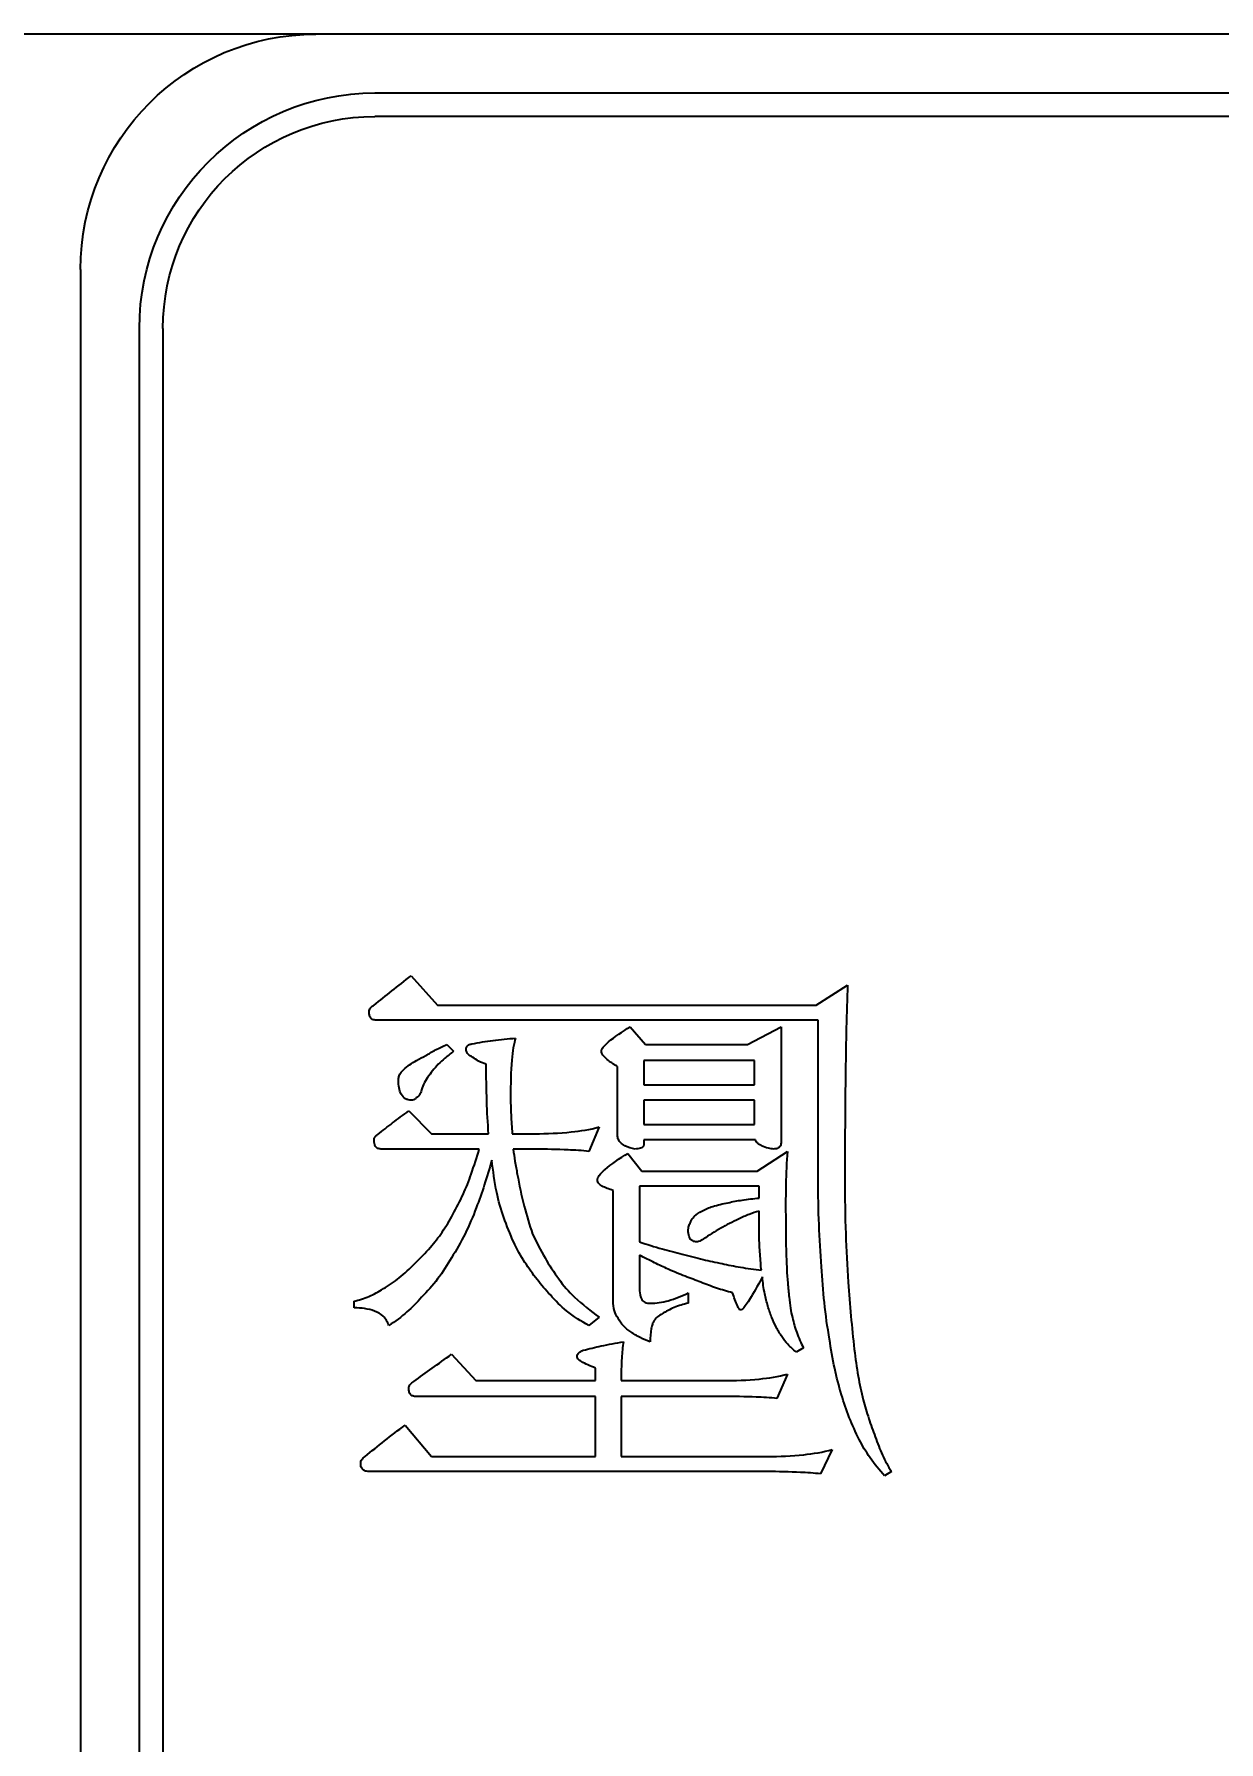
# Model space of a CAD drawing. Header units: inches. Extents: x 707 to 13003, y 909 to 9309.
# Drawn here: x 8194.85 to 8204.91, y 1635.18 to 1649.69 of the extents above; entities that cross this region are included whole.
import ezdxf

# ---------------------------------------------------------------- set-up
doc = ezdxf.new("R2010")
doc.units = ezdxf.units.IN
doc.header["$MEASUREMENT"] = 0
doc.styles.get("Standard").update_dxf_attribs({"font": 'Arial.ttf'})
doc.dimstyles.new('ISO-25', dxfattribs={"dimscale": 5, "dimtxt": 15, "dimasz": 12, "dimexe": 3, "dimexo": 3, "dimgap": 4, "dimtad": 1, "dimdsep": 46, "dimtxsty": 'Standard', "dimblk": 'OPEN30', "dimcen": 4, "dimclrd": 3, "dimclre": 3, "dimclrt": 3, "dimadec": 0, "dimazin": 0, "dimtfac": 1, "dimtmove": 0, "dimatfit": 3, "dimldrblk": 'OPEN30', "dimfxl": 1, "dimarcsym": 0})

# ---------------------------------------------------------------- blocks, each defined once
blk = doc.blocks.new('BKM-1')
at = {"color": 2}
for p, q in [((45, -69), (53, -69)), ((53, -69), (56, -69)), ((52.5, -69.5), (45, -69.5)), ((45, -69.7), (52.5, -69.7)), ((55, -71), (55, -117)), ((54.3, -71.5), (54.3, -116.5)), ((54.5, -116.5), (54.5, -71.5)), ((52.192, -77), (51.968, -77.25)), ((48.752, -77.25), (48.485, -77.079)), ((51.968, -77.25), (48.752, -77.25)), ((48.735, -78.736), (48.735, -77.377)), ((48.735, -77.377), (52.49, -77.377)), ((49.336, -77.584), (49.049, -77.434)), ((49.049, -77.434), (49.049, -78.41)), ((50.331, -77.434), (50.201, -77.584)), ((50.201, -77.584), (49.336, -77.584)), ((51.889, -77.584), (51.832, -77.641)), ((49.274, -77.927), (49.274, -77.72)), ((49.274, -77.72), (50.215, -77.72)), ((50.215, -77.72), (50.215, -77.927)), ((50.439, -78.353), (50.439, -77.771)), ((50.215, -77.927), (49.274, -77.927)), ((49.274, -78.265), (49.274, -78.058)), ((49.274, -78.058), (50.215, -78.058)), ((50.215, -78.058), (50.215, -78.265)), ((52.212, -78.149), (52.019, -78.342)), ((50.215, -78.265), (49.274, -78.265)), ((50.595, -78.285), (50.683, -78.492)), ((51.333, -78.342), (51.14, -78.342)), ((52.019, -78.342), (51.534, -78.342)), ((49.254, -78.659), (48.996, -78.492)), ((49.268, -78.393), (50.215, -78.393)), ((50.215, -78.393), (50.215, -78.429)), ((51.14, -78.472), (51.324, -78.472)), ((51.613, -78.472), (52.45, -78.472)), ((50.351, -78.509), (50.232, -78.659)), ((50.232, -78.659), (49.254, -78.659)), ((49.237, -78.787), (50.252, -78.787)), ((49.237, -78.889), (49.237, -78.787)), ((50.252, -78.787), (50.252, -79.261)), ((50.476, -79.765), (50.476, -78.824)), ((49.237, -79.13), (49.237, -79)), ((50.252, -79.374), (50.252, -79.658)), ((49.838, -79.694), (49.838, -79.782)), ((52.677, -79.822), (52.677, -79.765)), ((50.595, -79.902), (50.683, -79.972)), ((48.859, -80.16), (48.922, -80.197)), ((51.849, -80.216), (51.642, -80.44)), ((50.626, -80.44), (50.626, -80.333)), ((48.996, -80.384), (49.086, -80.591)), ((50.408, -80.44), (49.543, -80.44)), ((51.642, -80.44), (50.626, -80.44)), ((49.543, -80.574), (50.408, -80.574)), ((50.408, -80.574), (50.408, -81.084)), ((50.626, -81.084), (50.626, -80.574)), ((50.626, -80.574), (52.155, -80.574)), ((52.243, -80.818), (52.019, -81.084)), ((48.615, -81.025), (48.715, -81.232)), ((50.408, -81.084), (49.166, -81.084)), ((52.019, -81.084), (50.626, -81.084)), ((48.113, -81.212), (48.17, -81.249)), ((49.166, -81.212), (52.549, -81.212))]:
    blk.add_line(p, q, dxfattribs=at)
for centre, radius in [((53, -71), 2), ((52.5, -71.5), 2), ((52.5, -71.5), 1.8)]:
    blk.add_arc(centre, radius, 0, 90, dxfattribs=at)
for points, knots in [([(52.507, -77.25), (52.457, -77.209), (52.406, -77.169), (52.301, -77.086), (52.247, -77.043), (52.192, -77)], [-0.04010232, -0.04010232, -0.04010232, -0.04010232, -0.02081728, -0.02081728, 0, 0, 0, 0]), ([(48.485, -77.079), (48.494, -77.315), (48.499, -77.569), (48.506, -78.11), (48.508, -78.43), (48.508, -78.736)], [-0.1621501, -0.1621501, -0.1621501, -0.1621501, -0.0916758, -0.0916758, 0, 0, 0, 0]), ([(52.49, -77.377), (52.495, -77.377), (52.501, -77.377), (52.511, -77.375), (52.515, -77.373), (52.525, -77.368), (52.53, -77.365), (52.539, -77.355), (52.542, -77.349), (52.548, -77.331), (52.549, -77.318), (52.549, -77.306)], [-0.01055864, -0.01055864, -0.01055864, -0.01055864, -0.00894396, -0.00894396, -0.00750776, -0.00750776, -0.00568577, -0.00568577, -0.00352704, -0.00352704, 0, 0, 0, 0]), ([(52.549, -77.306), (52.549, -77.3), (52.548, -77.294), (52.544, -77.283), (52.541, -77.277), (52.529, -77.263), (52.518, -77.255), (52.507, -77.25)], [-0.007444087, -0.007444087, -0.007444087, -0.007444087, -0.005612801, -0.005612801, -0.00372477, -0.00372477, 0, 0, 0, 0]), ([(50.575, -77.641), (50.575, -77.638), (50.575, -77.636), (50.574, -77.631), (50.573, -77.628), (50.569, -77.619), (50.564, -77.612), (50.548, -77.591), (50.531, -77.575), (50.466, -77.52), (50.396, -77.474), (50.331, -77.434)], [-0.0360977, -0.0360977, -0.0360977, -0.0360977, -0.03505245, -0.03505245, -0.03385252, -0.03385252, -0.03088552, -0.03088552, -0.02282297, -0.02282297, 0, 0, 0, 0]), ([(51.676, -77.579), (51.616, -77.567), (51.556, -77.557), (51.433, -77.541), (51.368, -77.535), (51.304, -77.53)], [-0.03745857, -0.03745857, -0.03745857, -0.03745857, -0.01929669, -0.01929669, 0, 0, 0, 0]), ([(51.304, -77.53), (51.32, -77.575), (51.33, -77.641), (51.345, -77.814), (51.347, -77.927), (51.347, -78.024)], [-0.05170457, -0.05170457, -0.05170457, -0.05170457, -0.02921013, -0.02921013, 0, 0, 0, 0]), ([(51.67, -77.692), (51.677, -77.689), (51.684, -77.686), (51.695, -77.678), (51.7, -77.674), (51.711, -77.663), (51.716, -77.656), (51.723, -77.64), (51.724, -77.631), (51.724, -77.621)], [-0.009562525, -0.009562525, -0.009562525, -0.009562525, -0.007353285, -0.007353285, -0.005391074, -0.005391074, -0.00283567, -0.00283567, 0, 0, 0, 0]), ([(51.724, -77.621), (51.724, -77.617), (51.724, -77.613), (51.721, -77.605), (51.719, -77.602), (51.713, -77.594), (51.709, -77.591), (51.696, -77.583), (51.686, -77.58), (51.676, -77.579)], [-0.007015313, -0.007015313, -0.007015313, -0.007015313, -0.005765798, -0.005765798, -0.00457944, -0.00457944, -0.002949046, -0.002949046, 0, 0, 0, 0]), ([(52.067, -77.678), (52.04, -77.661), (52.012, -77.645), (51.953, -77.614), (51.921, -77.599), (51.889, -77.584)], [-0.02012524, -0.02012524, -0.02012524, -0.02012524, -0.01059429, -0.01059429, 0, 0, 0, 0]), ([(50.439, -77.771), (50.465, -77.757), (50.492, -77.739), (50.532, -77.708), (50.548, -77.694), (50.565, -77.672), (50.57, -77.665), (50.574, -77.652), (50.575, -77.646), (50.575, -77.641)], [-0.01755038, -0.01755038, -0.01755038, -0.01755038, -0.00976926, -0.00976926, -0.00414041, -0.00414041, -0.00159274, -0.00159274, 0, 0, 0, 0]), ([(51.534, -78.342), (51.541, -78.251), (51.546, -78.158), (51.552, -77.962), (51.554, -77.856), (51.554, -77.752)], [-0.05870822, -0.05870822, -0.05870822, -0.05870822, -0.03133231, -0.03133231, 0, 0, 0, 0]), ([(51.554, -77.752), (51.576, -77.745), (51.598, -77.736), (51.637, -77.716), (51.654, -77.705), (51.67, -77.692)], [-0.01311939, -0.01311939, -0.01311939, -0.01311939, -0.00616647, -0.00616647, 0, 0, 0, 0]), ([(51.832, -77.641), (51.856, -77.66), (51.882, -77.681), (51.924, -77.717), (51.944, -77.735), (51.962, -77.752)], [-0.01685366, -0.01685366, -0.01685366, -0.01685366, -0.00743649, -0.00743649, 0, 0, 0, 0]), ([(51.962, -77.752), (51.978, -77.77), (51.994, -77.788), (52.024, -77.826), (52.039, -77.845), (52.053, -77.865)], [-0.01453972, -0.01453972, -0.01453972, -0.01453972, -0.00729193, -0.00729193, 0, 0, 0, 0]), ([(52.206, -77.757), (52.187, -77.744), (52.166, -77.731), (52.121, -77.704), (52.094, -77.691), (52.067, -77.678)], [-0.01578416, -0.01578416, -0.01578416, -0.01578416, -0.0087718, -0.0087718, 0, 0, 0, 0]), ([(52.283, -77.828), (52.275, -77.817), (52.264, -77.806), (52.239, -77.783), (52.222, -77.769), (52.206, -77.757)], [-0.01005394, -0.01005394, -0.01005394, -0.01005394, -0.00596545, -0.00596545, 0, 0, 0, 0]), ([(52.053, -77.865), (52.066, -77.883), (52.077, -77.903), (52.095, -77.943), (52.102, -77.963), (52.107, -77.984)], [-0.01319118, -0.01319118, -0.01319118, -0.01319118, -0.00646725, -0.00646725, 0, 0, 0, 0]), ([(52.277, -78.007), (52.285, -77.99), (52.291, -77.972), (52.298, -77.932), (52.3, -77.91), (52.3, -77.888)], [-0.01218918, -0.01218918, -0.01218918, -0.01218918, -0.00652533, -0.00652533, 0, 0, 0, 0]), ([(52.3, -77.888), (52.3, -77.878), (52.298, -77.868), (52.293, -77.848), (52.288, -77.838), (52.283, -77.828)], [-0.006264274, -0.006264274, -0.006264274, -0.006264274, -0.003305461, -0.003305461, 0, 0, 0, 0]), ([(51.347, -78.024), (51.347, -78.076), (51.346, -78.129), (51.341, -78.235), (51.337, -78.288), (51.333, -78.342)], [-0.03180955, -0.03180955, -0.03180955, -0.03180955, -0.01606195, -0.01606195, 0, 0, 0, 0]), ([(52.107, -77.984), (52.111, -77.994), (52.116, -78.004), (52.126, -78.019), (52.132, -78.026), (52.141, -78.034), (52.145, -78.036), (52.15, -78.038)], [-0.006936669, -0.006936669, -0.006936669, -0.006936669, -0.003794098, -0.003794098, -0.001391226, -0.001391226, 0, 0, 0, 0]), ([(52.15, -78.038), (52.152, -78.042), (52.155, -78.045), (52.162, -78.05), (52.165, -78.052), (52.176, -78.057), (52.184, -78.058), (52.192, -78.058)], [-0.004911912, -0.004911912, -0.004911912, -0.004911912, -0.003615424, -0.003615424, -0.002336876, -0.002336876, 0, 0, 0, 0]), ([(52.192, -78.058), (52.2, -78.058), (52.208, -78.057), (52.224, -78.052), (52.231, -78.049), (52.254, -78.035), (52.267, -78.022), (52.277, -78.007)], [-0.01032203, -0.01032203, -0.01032203, -0.01032203, -0.00788847, -0.00788847, -0.00541643, -0.00541643, 0, 0, 0, 0]), ([(52.476, -78.35), (52.434, -78.316), (52.392, -78.283), (52.304, -78.216), (52.258, -78.182), (52.212, -78.149)], [-0.03316389, -0.03316389, -0.03316389, -0.03316389, -0.01701955, -0.01701955, 0, 0, 0, 0]), ([(51.14, -78.342), (51.039, -78.342), (50.933, -78.338), (50.754, -78.319), (50.671, -78.306), (50.595, -78.285)], [-0.05404134, -0.05404134, -0.05404134, -0.05404134, -0.023621, -0.023621, 0, 0, 0, 0]), ([(48.996, -78.492), (49.003, -78.582), (49.007, -78.68), (49.012, -78.889), (49.011, -79.012), (49.01, -79.13)], [-0.06248755, -0.06248755, -0.06248755, -0.06248755, -0.03536319, -0.03536319, 0, 0, 0, 0]), ([(49.049, -78.41), (49.049, -78.416), (49.05, -78.422), (49.052, -78.434), (49.054, -78.439), (49.058, -78.449), (49.062, -78.454), (49.07, -78.462), (49.076, -78.465), (49.09, -78.471), (49.1, -78.472), (49.109, -78.472)], [-0.009894345, -0.009894345, -0.009894345, -0.009894345, -0.007996734, -0.007996734, -0.006363158, -0.006363158, -0.004632524, -0.004632524, -0.002768022, -0.002768022, 0, 0, 0, 0]), ([(49.109, -78.472), (49.125, -78.472), (49.142, -78.469), (49.177, -78.46), (49.198, -78.452), (49.217, -78.444)], [-0.01101104, -0.01101104, -0.01101104, -0.01101104, -0.00622023, -0.00622023, 0, 0, 0, 0]), ([(49.217, -78.444), (49.225, -78.44), (49.233, -78.435), (49.247, -78.425), (49.253, -78.419), (49.262, -78.407), (49.266, -78.4), (49.268, -78.393)], [-0.007467289, -0.007467289, -0.007467289, -0.007467289, -0.004696146, -0.004696146, -0.002332137, -0.002332137, 0, 0, 0, 0]), ([(50.215, -78.429), (50.215, -78.433), (50.215, -78.436), (50.217, -78.441), (50.218, -78.444), (50.221, -78.451), (50.224, -78.454), (50.232, -78.461), (50.238, -78.464), (50.257, -78.471), (50.273, -78.472), (50.289, -78.472)], [-0.01048791, -0.01048791, -0.01048791, -0.01048791, -0.00944543, -0.00944543, -0.00847318, -0.00847318, -0.00693864, -0.00693864, -0.00477647, -0.00477647, 0, 0, 0, 0]), ([(50.289, -78.472), (50.318, -78.467), (50.35, -78.458), (50.39, -78.437), (50.403, -78.428), (50.421, -78.409), (50.428, -78.4), (50.437, -78.377), (50.439, -78.365), (50.439, -78.353)], [-0.02075307, -0.02075307, -0.02075307, -0.02075307, -0.01176449, -0.01176449, -0.00721101, -0.00721101, -0.00373071, -0.00373071, 0, 0, 0, 0]), ([(50.683, -78.492), (50.735, -78.486), (50.807, -78.482), (50.948, -78.476), (51.05, -78.474), (51.14, -78.472)], [-0.0420183, -0.0420183, -0.0420183, -0.0420183, -0.02681281, -0.02681281, 0, 0, 0, 0]), ([(51.324, -78.472), (51.32, -78.507), (51.316, -78.542), (51.304, -78.613), (51.297, -78.649), (51.29, -78.685)], [-0.02153887, -0.02153887, -0.02153887, -0.02153887, -0.01102392, -0.01102392, 0, 0, 0, 0]), ([(51.75, -78.858), (51.725, -78.802), (51.702, -78.743), (51.657, -78.616), (51.634, -78.543), (51.613, -78.472)], [-0.04043529, -0.04043529, -0.04043529, -0.04043529, -0.02224276, -0.02224276, 0, 0, 0, 0]), ([(52.45, -78.472), (52.455, -78.472), (52.46, -78.472), (52.468, -78.47), (52.473, -78.468), (52.482, -78.464), (52.486, -78.46), (52.495, -78.45), (52.499, -78.443), (52.506, -78.422), (52.507, -78.407), (52.507, -78.393)], [-0.01099618, -0.01099618, -0.01099618, -0.01099618, -0.00958109, -0.00958109, -0.00829535, -0.00829535, -0.00650818, -0.00650818, -0.00419862, -0.00419862, 0, 0, 0, 0]), ([(52.507, -78.393), (52.507, -78.388), (52.506, -78.384), (52.503, -78.375), (52.5, -78.371), (52.492, -78.36), (52.484, -78.354), (52.476, -78.35)], [-0.005539872, -0.005539872, -0.005539872, -0.005539872, -0.004164469, -0.004164469, -0.002752105, -0.002752105, 0, 0, 0, 0]), ([(50.609, -78.736), (50.609, -78.73), (50.608, -78.724), (50.602, -78.711), (50.598, -78.704), (50.581, -78.68), (50.563, -78.662), (50.494, -78.602), (50.42, -78.552), (50.351, -78.509)], [-0.03885253, -0.03885253, -0.03885253, -0.03885253, -0.03634028, -0.03634028, -0.03307795, -0.03307795, -0.02437469, -0.02437469, 0, 0, 0, 0]), ([(51.404, -79.053), (51.43, -78.986), (51.45, -78.912), (51.483, -78.751), (51.496, -78.657), (51.506, -78.566)], [-0.04920329, -0.04920329, -0.04920329, -0.04920329, -0.02745285, -0.02745285, 0, 0, 0, 0]), ([(51.506, -78.566), (51.526, -78.637), (51.547, -78.708), (51.592, -78.843), (51.614, -78.907), (51.639, -78.971)], [-0.04264122, -0.04264122, -0.04264122, -0.04264122, -0.02051133, -0.02051133, 0, 0, 0, 0]), ([(48.508, -78.736), (48.508, -78.888), (48.506, -79.041), (48.496, -79.329), (48.489, -79.467), (48.479, -79.604)], [-0.08658341, -0.08658341, -0.08658341, -0.08658341, -0.04104036, -0.04104036, 0, 0, 0, 0]), ([(48.706, -79.473), (48.716, -79.354), (48.723, -79.234), (48.732, -78.988), (48.735, -78.862), (48.735, -78.736)], [-0.07376469, -0.07376469, -0.07376469, -0.07376469, -0.03784634, -0.03784634, 0, 0, 0, 0]), ([(50.476, -78.824), (50.51, -78.814), (50.546, -78.802), (50.581, -78.781), (50.59, -78.774), (50.601, -78.761), (50.604, -78.756), (50.608, -78.746), (50.609, -78.741), (50.609, -78.736)], [-0.01562459, -0.01562459, -0.01562459, -0.01562459, -0.00651021, -0.00651021, -0.00337041, -0.00337041, -0.00154864, -0.00154864, 0, 0, 0, 0]), ([(51.29, -78.685), (51.274, -78.776), (51.255, -78.867), (51.211, -79.037), (51.188, -79.117), (51.16, -79.195)], [-0.05258997, -0.05258997, -0.05258997, -0.05258997, -0.02482604, -0.02482604, 0, 0, 0, 0]), ([(49.5, -78.929), (49.461, -78.919), (49.42, -78.912), (49.333, -78.899), (49.284, -78.893), (49.237, -78.889)], [-0.02644691, -0.02644691, -0.02644691, -0.02644691, -0.01438033, -0.01438033, 0, 0, 0, 0]), ([(51.928, -79.178), (51.896, -79.129), (51.865, -79.079), (51.806, -78.972), (51.777, -78.915), (51.75, -78.858)], [-0.03667056, -0.03667056, -0.03667056, -0.03667056, -0.01903464, -0.01903464, 0, 0, 0, 0]), ([(49.237, -79), (49.265, -79.008), (49.292, -79.017), (49.35, -79.04), (49.38, -79.053), (49.41, -79.068)], [-0.01854696, -0.01854696, -0.01854696, -0.01854696, -0.00980941, -0.00980941, 0, 0, 0, 0]), ([(49.41, -79.068), (49.462, -79.091), (49.513, -79.117), (49.613, -79.174), (49.662, -79.205), (49.71, -79.238)], [-0.0346116, -0.0346116, -0.0346116, -0.0346116, -0.01740739, -0.01740739, 0, 0, 0, 0]), ([(49.722, -79), (49.694, -78.983), (49.661, -78.97), (49.589, -78.947), (49.543, -78.937), (49.5, -78.929)], [-0.0226728, -0.0226728, -0.0226728, -0.0226728, -0.01312451, -0.01312451, 0, 0, 0, 0]), ([(49.818, -79.096), (49.815, -79.086), (49.811, -79.077), (49.8, -79.06), (49.793, -79.051), (49.767, -79.025), (49.745, -79.011), (49.722, -79)], [-0.01392334, -0.01392334, -0.01392334, -0.01392334, -0.01090504, -0.01090504, -0.00767105, -0.00767105, 0, 0, 0, 0]), ([(51.225, -79.436), (51.261, -79.381), (51.293, -79.322), (51.352, -79.195), (51.38, -79.124), (51.404, -79.053)], [-0.04220738, -0.04220738, -0.04220738, -0.04220738, -0.02242444, -0.02242444, 0, 0, 0, 0]), ([(51.639, -78.971), (51.667, -79.047), (51.698, -79.12), (51.769, -79.263), (51.807, -79.331), (51.849, -79.397)], [-0.04756385, -0.04756385, -0.04756385, -0.04756385, -0.02346206, -0.02346206, 0, 0, 0, 0]), ([(49.01, -79.13), (49.01, -79.193), (49.009, -79.257), (49.006, -79.378), (49.004, -79.436), (49.001, -79.493)], [-0.03622451, -0.03622451, -0.03622451, -0.03622451, -0.01726416, -0.01726416, 0, 0, 0, 0]), ([(49.222, -79.439), (49.227, -79.39), (49.231, -79.34), (49.236, -79.237), (49.237, -79.183), (49.237, -79.13)], [-0.03092883, -0.03092883, -0.03092883, -0.03092883, -0.01594345, -0.01594345, 0, 0, 0, 0]), ([(49.767, -79.261), (49.773, -79.261), (49.779, -79.26), (49.79, -79.258), (49.795, -79.256), (49.807, -79.25), (49.813, -79.245), (49.824, -79.233), (49.828, -79.224), (49.836, -79.199), (49.838, -79.181), (49.838, -79.164)], [-0.0135235, -0.0135235, -0.0135235, -0.0135235, -0.01172064, -0.01172064, -0.01008887, -0.01008887, -0.00786012, -0.00786012, -0.00501923, -0.00501923, 0, 0, 0, 0]), ([(49.838, -79.164), (49.838, -79.152), (49.836, -79.139), (49.83, -79.116), (49.825, -79.106), (49.818, -79.096)], [-0.007246357, -0.007246357, -0.007246357, -0.007246357, -0.00350315, -0.00350315, 0, 0, 0, 0]), ([(51.16, -79.195), (51.128, -79.264), (51.093, -79.332), (51.019, -79.459), (50.98, -79.519), (50.938, -79.575)], [-0.04401954, -0.04401954, -0.04401954, -0.04401954, -0.0212, -0.0212, 0, 0, 0, 0]), ([(52.161, -79.445), (52.115, -79.401), (52.07, -79.355), (51.993, -79.266), (51.959, -79.223), (51.928, -79.178)], [-0.03522934, -0.03522934, -0.03522934, -0.03522934, -0.01627154, -0.01627154, 0, 0, 0, 0]), ([(49.71, -79.238), (49.724, -79.246), (49.738, -79.254), (49.756, -79.259), (49.762, -79.261), (49.767, -79.261)], [-0.00564103, -0.00564103, -0.00564103, -0.00564103, -0.001546515, -0.001546515, 0, 0, 0, 0]), ([(50.252, -79.261), (50.189, -79.282), (50.125, -79.302), (50.004, -79.337), (49.946, -79.352), (49.889, -79.365)], [-0.03763996, -0.03763996, -0.03763996, -0.03763996, -0.01764558, -0.01764558, 0, 0, 0, 0]), ([(48.638, -80.089), (48.656, -79.985), (48.671, -79.882), (48.693, -79.676), (48.701, -79.575), (48.706, -79.473)], [-0.06196407, -0.06196407, -0.06196407, -0.06196407, -0.0305223, -0.0305223, 0, 0, 0, 0]), ([(49.001, -79.493), (48.999, -79.532), (48.997, -79.572), (48.99, -79.651), (48.986, -79.691), (48.981, -79.731)], [-0.02390892, -0.02390892, -0.02390892, -0.02390892, -0.0121133, -0.0121133, 0, 0, 0, 0]), ([(49.217, -79.502), (49.219, -79.493), (49.22, -79.484), (49.222, -79.463), (49.222, -79.451), (49.222, -79.439)], [-0.006143555, -0.006143555, -0.006143555, -0.006143555, -0.003487095, -0.003487095, 0, 0, 0, 0]), ([(49.551, -79.445), (49.5, -79.457), (49.447, -79.467), (49.336, -79.486), (49.276, -79.495), (49.217, -79.502)], [-0.03379658, -0.03379658, -0.03379658, -0.03379658, -0.01797246, -0.01797246, 0, 0, 0, 0]), ([(49.889, -79.365), (49.83, -79.382), (49.77, -79.397), (49.658, -79.423), (49.605, -79.435), (49.551, -79.445)], [-0.03453986, -0.03453986, -0.03453986, -0.03453986, -0.01623849, -0.01623849, 0, 0, 0, 0]), ([(49.73, -79.604), (49.775, -79.588), (49.82, -79.571), (49.913, -79.534), (49.961, -79.514), (50.008, -79.493)], [-0.02987103, -0.02987103, -0.02987103, -0.02987103, -0.01551464, -0.01551464, 0, 0, 0, 0]), ([(50.008, -79.493), (50.047, -79.476), (50.086, -79.458), (50.167, -79.418), (50.21, -79.396), (50.252, -79.374)], [-0.02704599, -0.02704599, -0.02704599, -0.02704599, -0.01428414, -0.01428414, 0, 0, 0, 0]), ([(51.009, -79.712), (51.049, -79.67), (51.086, -79.627), (51.158, -79.535), (51.193, -79.486), (51.225, -79.436)], [-0.0350093, -0.0350093, -0.0350093, -0.0350093, -0.01785303, -0.01785303, 0, 0, 0, 0]), ([(51.849, -79.397), (51.884, -79.459), (51.923, -79.519), (52.009, -79.631), (52.055, -79.683), (52.104, -79.731)], [-0.04228715, -0.04228715, -0.04228715, -0.04228715, -0.02084996, -0.02084996, 0, 0, 0, 0]), ([(52.427, -79.658), (52.38, -79.631), (52.335, -79.6), (52.246, -79.529), (52.202, -79.488), (52.161, -79.445)], [-0.03419312, -0.03419312, -0.03419312, -0.03419312, -0.01789754, -0.01789754, 0, 0, 0, 0]), ([(48.479, -79.604), (48.473, -79.7), (48.465, -79.796), (48.448, -79.986), (48.439, -80.08), (48.428, -80.174)], [-0.05723543, -0.05723543, -0.05723543, -0.05723543, -0.02829, -0.02829, 0, 0, 0, 0]), ([(49.188, -79.703), (49.193, -79.679), (49.197, -79.655), (49.204, -79.607), (49.206, -79.583), (49.208, -79.558)], [-0.01461347, -0.01461347, -0.01461347, -0.01461347, -0.00734789, -0.00734789, 0, 0, 0, 0]), ([(49.208, -79.558), (49.237, -79.612), (49.272, -79.675), (49.327, -79.767), (49.35, -79.801), (49.372, -79.826), (49.378, -79.832), (49.385, -79.837), (49.387, -79.838), (49.39, -79.839), (49.391, -79.839), (49.393, -79.839)], [-0.01868979, -0.01868979, -0.01868979, -0.01868979, -0.0097205, -0.0097205, -0.00290647, -0.00290647, -0.00103693, -0.00103693, -0.00035294, -0.00035294, 0, 0, 0, 0]), ([(49.461, -79.694), (49.507, -79.682), (49.553, -79.669), (49.643, -79.638), (49.687, -79.622), (49.73, -79.604)], [-0.02846294, -0.02846294, -0.02846294, -0.02846294, -0.01403241, -0.01403241, 0, 0, 0, 0]), ([(50.938, -79.575), (50.901, -79.631), (50.852, -79.684), (50.739, -79.791), (50.666, -79.849), (50.595, -79.902)], [-0.0465768, -0.0465768, -0.0465768, -0.0465768, -0.02643123, -0.02643123, 0, 0, 0, 0]), ([(48.981, -79.731), (48.979, -79.762), (48.975, -79.794), (48.966, -79.851), (48.96, -79.878), (48.953, -79.904)], [-0.01747329, -0.01747329, -0.01747329, -0.01747329, -0.00815358, -0.00815358, 0, 0, 0, 0]), ([(49.129, -79.904), (49.141, -79.873), (49.152, -79.84), (49.172, -79.773), (49.181, -79.738), (49.188, -79.703)], [-0.02102333, -0.02102333, -0.02102333, -0.02102333, -0.01074939, -0.01074939, 0, 0, 0, 0]), ([(49.393, -79.839), (49.394, -79.839), (49.395, -79.839), (49.397, -79.838), (49.398, -79.838), (49.401, -79.835), (49.403, -79.833), (49.411, -79.823), (49.416, -79.813), (49.435, -79.774), (49.449, -79.732), (49.461, -79.694)], [-0.01821596, -0.01821596, -0.01821596, -0.01821596, -0.01772129, -0.01772129, -0.01714267, -0.01714267, -0.01569535, -0.01569535, -0.01176008, -0.01176008, 0, 0, 0, 0]), ([(50.161, -79.782), (50.11, -79.782), (50.058, -79.774), (49.95, -79.745), (49.892, -79.721), (49.838, -79.694)], [-0.03365285, -0.03365285, -0.03365285, -0.03365285, -0.01815829, -0.01815829, 0, 0, 0, 0]), ([(49.838, -79.782), (49.879, -79.791), (49.919, -79.803), (49.993, -79.834), (50.027, -79.852), (50.059, -79.873)], [-0.02407408, -0.02407408, -0.02407408, -0.02407408, -0.0115893, -0.0115893, 0, 0, 0, 0]), ([(50.232, -79.751), (50.229, -79.757), (50.225, -79.761), (50.216, -79.77), (50.21, -79.773), (50.192, -79.781), (50.177, -79.782), (50.161, -79.782)], [-0.00878304, -0.00878304, -0.00878304, -0.00878304, -0.006734633, -0.006734633, -0.004587305, -0.004587305, 0, 0, 0, 0]), ([(50.252, -79.658), (50.252, -79.682), (50.25, -79.706), (50.241, -79.735), (50.237, -79.744), (50.232, -79.751)], [-0.00908601, -0.00908601, -0.00908601, -0.00908601, -0.002772005, -0.002772005, 0, 0, 0, 0]), ([(50.434, -79.91), (50.448, -79.891), (50.459, -79.869), (50.473, -79.82), (50.476, -79.792), (50.476, -79.765)], [-0.01540754, -0.01540754, -0.01540754, -0.01540754, -0.00810375, -0.00810375, 0, 0, 0, 0]), ([(50.683, -79.972), (50.748, -79.936), (50.813, -79.894), (50.922, -79.807), (50.969, -79.762), (51.009, -79.712)], [-0.04187796, -0.04187796, -0.04187796, -0.04187796, -0.01940594, -0.01940594, 0, 0, 0, 0]), ([(52.104, -79.731), (52.142, -79.777), (52.183, -79.818), (52.276, -79.899), (52.328, -79.937), (52.382, -79.972)], [-0.03690716, -0.03690716, -0.03690716, -0.03690716, -0.01928764, -0.01928764, 0, 0, 0, 0]), ([(52.677, -79.765), (52.634, -79.756), (52.592, -79.742), (52.508, -79.706), (52.467, -79.683), (52.427, -79.658)], [-0.02738036, -0.02738036, -0.02738036, -0.02738036, -0.01405296, -0.01405296, 0, 0, 0, 0]), ([(48.953, -79.904), (48.948, -79.927), (48.943, -79.949), (48.931, -79.991), (48.924, -80.012), (48.916, -80.032)], [-0.01329836, -0.01329836, -0.01329836, -0.01329836, -0.00650477, -0.00650477, 0, 0, 0, 0]), ([(49.044, -80.066), (49.06, -80.04), (49.076, -80.013), (49.105, -79.959), (49.117, -79.932), (49.129, -79.904)], [-0.01830108, -0.01830108, -0.01830108, -0.01830108, -0.00901631, -0.00901631, 0, 0, 0, 0]), ([(50.059, -79.873), (50.073, -79.879), (50.086, -79.887), (50.111, -79.907), (50.121, -79.919), (50.13, -79.933)], [-0.009462103, -0.009462103, -0.009462103, -0.009462103, -0.00485646, -0.00485646, 0, 0, 0, 0]), ([(50.13, -79.933), (50.135, -79.941), (50.14, -79.95), (50.147, -79.972), (50.15, -79.985), (50.158, -80.033), (50.161, -80.073), (50.161, -80.109)], [-0.01727617, -0.01727617, -0.01727617, -0.01727617, -0.01438515, -0.01438515, -0.01054154, -0.01054154, 0, 0, 0, 0]), ([(50.326, -80.026), (50.349, -80.012), (50.37, -79.995), (50.406, -79.955), (50.421, -79.934), (50.434, -79.91)], [-0.01612377, -0.01612377, -0.01612377, -0.01612377, -0.00795976, -0.00795976, 0, 0, 0, 0]), ([(52.382, -79.972), (52.387, -79.957), (52.393, -79.943), (52.409, -79.916), (52.419, -79.904), (52.451, -79.873), (52.476, -79.859), (52.555, -79.829), (52.616, -79.822), (52.677, -79.822)], [-0.03869338, -0.03869338, -0.03869338, -0.03869338, -0.03337104, -0.03337104, -0.0281611, -0.0281611, -0.01843427, -0.01843427, 0, 0, 0, 0]), ([(48.916, -80.032), (48.909, -80.055), (48.9, -80.077), (48.881, -80.12), (48.871, -80.14), (48.859, -80.16)], [-0.01399848, -0.01399848, -0.01399848, -0.01399848, -0.00679327, -0.00679327, 0, 0, 0, 0]), ([(48.922, -80.197), (48.946, -80.176), (48.97, -80.155), (49.011, -80.111), (49.029, -80.089), (49.044, -80.066)], [-0.01785834, -0.01785834, -0.01785834, -0.01785834, -0.00831089, -0.00831089, 0, 0, 0, 0]), ([(50.161, -80.109), (50.191, -80.099), (50.22, -80.088), (50.275, -80.06), (50.301, -80.044), (50.326, -80.026)], [-0.01851407, -0.01851407, -0.01851407, -0.01851407, -0.00916474, -0.00916474, 0, 0, 0, 0]), ([(48.428, -80.174), (48.419, -80.25), (48.408, -80.327), (48.383, -80.469), (48.369, -80.537), (48.352, -80.602)], [-0.04334975, -0.04334975, -0.04334975, -0.04334975, -0.02029473, -0.02029473, 0, 0, 0, 0]), ([(48.536, -80.56), (48.559, -80.486), (48.578, -80.411), (48.612, -80.254), (48.626, -80.171), (48.638, -80.089)], [-0.04815265, -0.04815265, -0.04815265, -0.04815265, -0.02503068, -0.02503068, 0, 0, 0, 0]), ([(50.731, -80.182), (50.681, -80.169), (50.628, -80.156), (50.515, -80.132), (50.451, -80.12), (50.388, -80.109)], [-0.03466299, -0.03466299, -0.03466299, -0.03466299, -0.01908788, -0.01908788, 0, 0, 0, 0]), ([(50.388, -80.109), (50.396, -80.152), (50.4, -80.203), (50.407, -80.31), (50.408, -80.378), (50.408, -80.44)], [-0.03205569, -0.03205569, -0.03205569, -0.03205569, -0.01885627, -0.01885627, 0, 0, 0, 0]), ([(50.782, -80.233), (50.782, -80.231), (50.782, -80.228), (50.781, -80.223), (50.78, -80.22), (50.776, -80.213), (50.773, -80.208), (50.759, -80.195), (50.746, -80.188), (50.731, -80.182)], [-0.009005429, -0.009005429, -0.009005429, -0.009005429, -0.007995729, -0.007995729, -0.006985604, -0.006985604, -0.004777177, -0.004777177, 0, 0, 0, 0]), ([(52.169, -80.446), (52.118, -80.409), (52.066, -80.372), (51.959, -80.295), (51.904, -80.256), (51.849, -80.216)], [-0.03938564, -0.03938564, -0.03938564, -0.03938564, -0.02030372, -0.02030372, 0, 0, 0, 0]), ([(50.626, -80.333), (50.648, -80.325), (50.67, -80.317), (50.709, -80.298), (50.728, -80.288), (50.746, -80.276)], [-0.01322749, -0.01322749, -0.01322749, -0.01322749, -0.0063561, -0.0063561, 0, 0, 0, 0]), ([(50.746, -80.276), (50.751, -80.274), (50.756, -80.272), (50.765, -80.266), (50.768, -80.263), (50.775, -80.256), (50.778, -80.252), (50.782, -80.243), (50.782, -80.238), (50.782, -80.233)], [-0.006043594, -0.006043594, -0.006043594, -0.006043594, -0.004374218, -0.004374218, -0.002950296, -0.002950296, -0.001512507, -0.001512507, 0, 0, 0, 0]), ([(49.543, -80.44), (49.442, -80.44), (49.335, -80.437), (49.156, -80.418), (49.072, -80.405), (48.996, -80.384)], [-0.0543602, -0.0543602, -0.0543602, -0.0543602, -0.0238535, -0.0238535, 0, 0, 0, 0]), ([(52.155, -80.574), (52.16, -80.574), (52.165, -80.573), (52.175, -80.571), (52.179, -80.57), (52.188, -80.565), (52.193, -80.562), (52.201, -80.552), (52.205, -80.545), (52.211, -80.527), (52.212, -80.515), (52.212, -80.503)], [-0.01032593, -0.01032593, -0.01032593, -0.01032593, -0.00882319, -0.00882319, -0.00747785, -0.00747785, -0.00570595, -0.00570595, -0.00356185, -0.00356185, 0, 0, 0, 0]), ([(52.212, -80.503), (52.212, -80.498), (52.211, -80.493), (52.207, -80.484), (52.205, -80.479), (52.193, -80.464), (52.182, -80.454), (52.169, -80.446)], [-0.007950906, -0.007950906, -0.007950906, -0.007950906, -0.006303689, -0.006303689, -0.004468867, -0.004468867, 0, 0, 0, 0]), ([(48.352, -80.602), (48.338, -80.656), (48.322, -80.71), (48.288, -80.815), (48.27, -80.866), (48.25, -80.917)], [-0.03312293, -0.03312293, -0.03312293, -0.03312293, -0.01635632, -0.01635632, 0, 0, 0, 0]), ([(48.386, -80.94), (48.417, -80.879), (48.445, -80.816), (48.495, -80.689), (48.517, -80.625), (48.536, -80.56)], [-0.04096069, -0.04096069, -0.04096069, -0.04096069, -0.0204058, -0.0204058, 0, 0, 0, 0]), ([(49.086, -80.591), (49.138, -80.585), (49.211, -80.581), (49.351, -80.576), (49.454, -80.575), (49.543, -80.574)], [-0.04201215, -0.04201215, -0.04201215, -0.04201215, -0.02680735, -0.02680735, 0, 0, 0, 0]), ([(48.25, -80.917), (48.231, -80.97), (48.211, -81.022), (48.165, -81.121), (48.141, -81.167), (48.113, -81.212)], [-0.03253852, -0.03253852, -0.03253852, -0.03253852, -0.01574038, -0.01574038, 0, 0, 0, 0]), ([(48.17, -81.249), (48.214, -81.2), (48.256, -81.149), (48.328, -81.045), (48.359, -80.994), (48.386, -80.94)], [-0.0377854, -0.0377854, -0.0377854, -0.0377854, -0.01807436, -0.01807436, 0, 0, 0, 0]), ([(52.583, -81.084), (52.529, -81.04), (52.473, -80.996), (52.36, -80.907), (52.302, -80.862), (52.243, -80.818)], [-0.04321601, -0.04321601, -0.04321601, -0.04321601, -0.02203055, -0.02203055, 0, 0, 0, 0]), ([(49.166, -81.084), (49.064, -81.084), (48.958, -81.08), (48.777, -81.061), (48.693, -81.047), (48.615, -81.025)], [-0.05474225, -0.05474225, -0.05474225, -0.05474225, -0.0241414, -0.0241414, 0, 0, 0, 0]), ([(52.62, -81.141), (52.62, -81.136), (52.62, -81.131), (52.616, -81.121), (52.614, -81.116), (52.604, -81.1), (52.594, -81.092), (52.583, -81.084)], [-0.007006406, -0.007006406, -0.007006406, -0.007006406, -0.005450214, -0.005450214, -0.003831786, -0.003831786, 0, 0, 0, 0]), ([(48.715, -81.232), (48.765, -81.226), (48.837, -81.222), (48.975, -81.216), (49.077, -81.213), (49.166, -81.212)], [-0.04115657, -0.04115657, -0.04115657, -0.04115657, -0.0265869, -0.0265869, 0, 0, 0, 0]), ([(52.549, -81.212), (52.556, -81.212), (52.564, -81.211), (52.576, -81.209), (52.582, -81.207), (52.594, -81.202), (52.599, -81.198), (52.609, -81.188), (52.613, -81.181), (52.619, -81.164), (52.62, -81.152), (52.62, -81.141)], [-0.01149773, -0.01149773, -0.01149773, -0.01149773, -0.00939509, -0.00939509, -0.00757154, -0.00757154, -0.0055615, -0.0055615, -0.0033527, -0.0033527, 0, 0, 0, 0])]:
    blk.add_open_spline(points, degree=3, knots=knots, dxfattribs=at)
blk = doc.blocks.new('_Open30')
at = {"color": 0, "linetype": 'ByBlock', "lineweight": -2}
for p, q in [((-1, 0.26795), (0, 0)), ((0, 0), (-1, -0.26795)), ((0, 0), (-1, 0))]:
    blk.add_line(p, q, dxfattribs=at)
blk = doc.blocks.new('*D204')
at = {"color": 3, "lineweight": -2, "transparency": 16777216}
for p, q in [((8340.049, 4606.69), (5894.148, 4606.69)), ((5909.148, 4546.69), (5909.148, 1416.69)), ((7100.239, 1356.69), (5894.148, 1356.69))]:
    blk.add_line(p, q, dxfattribs=at)
at = {"layer": 'Defpoints', "color": 0, "transparency": 16777216}
for p in [(8355.049, 4606.69), (5909.148, 1356.69), (7115.239, 1356.69)]:
    blk.add_point(p, dxfattribs=at)
at = {"color": 3, "lineweight": -2, "transparency": 16777216, "xscale": 60, "yscale": 60, "zscale": 60}
for p, rotation in [((5909.148, 4606.69), 90), ((5909.148, 1356.69), 270)]:
    blk.add_blockref('_Open30', p, dxfattribs=dict(at, rotation=rotation))
at = {"color": 3, "transparency": 16777216, "insert": (5839.984, 2971.69), "char_height": 75, "attachment_point": 5, "rotation": 90}
blk.add_mtext('~(3250)~', dxfattribs=at)

msp = doc.modelspace()

# ---------------------------------------------------------------- block references
at = {"xscale": -1}
msp.add_blockref('BKM-1', (8250.239, 1718.69), dxfattribs=at)

# ---------------------------------------------------------------- dimensions: what is measured, and where the dimension line sits
dim = msp.add_linear_dim(base=(5909.148, 1356.69), p1=(8355.049, 4606.69), p2=(7115.239, 1356.69), angle=90, text='~(<>)~', dimstyle='ISO-25')
dim.commit()
dim.dimension.update_dxf_attribs({"geometry": '*D204', "text_midpoint": (5909.148, 2971.69), "dimtype": 160})

doc.saveas('drawing.dxf')
